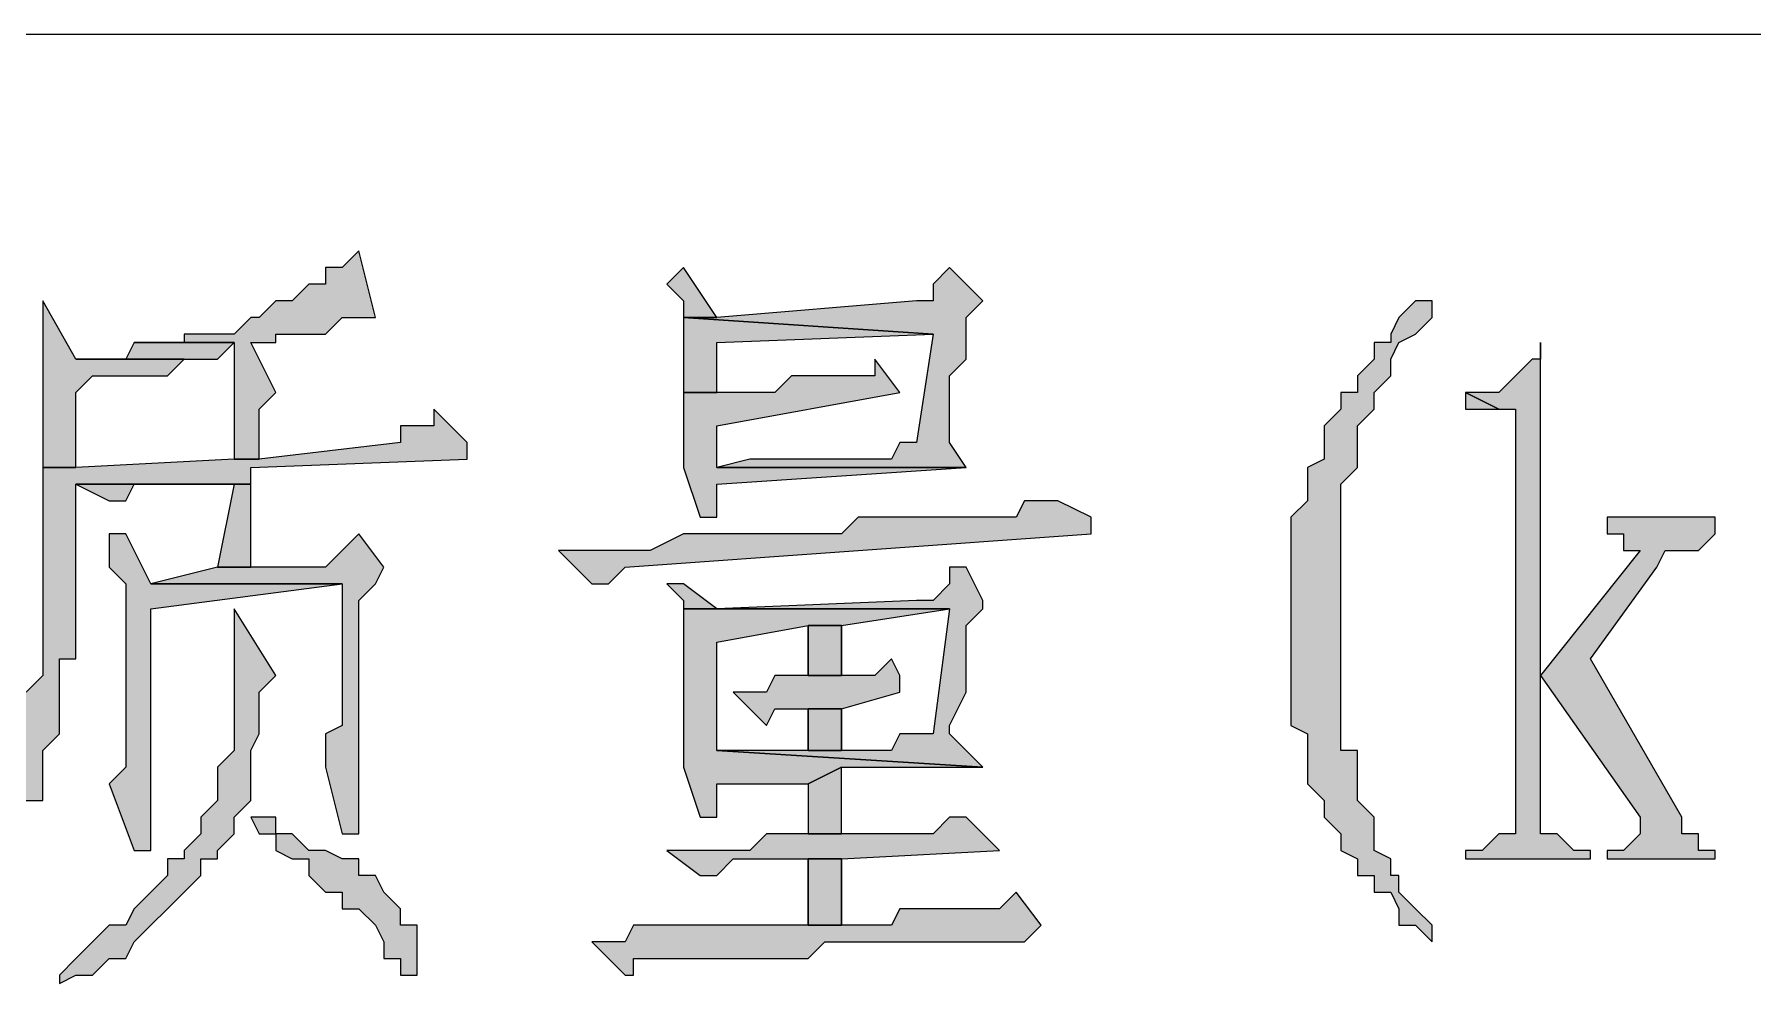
# Model space of a CAD drawing. Extents: x 457 to 4918, y -67 to 391.
# Drawn here: x 3557.44 to 3566.77, y 87.56 to 92.71 of the extents above; entities that cross this region are included whole.
import ezdxf

# ---------------------------------------------------------------- set-up
doc = ezdxf.new("R2010")
doc.units = 0
doc.header["$LTSCALE"] = 40
doc.header["$MEASUREMENT"] = 0
for name, color, linetype in [('at_Entity', 7, 'CONTINUOUS'), ('at_Rect', 7, 'CONTINUOUS'), ('at_Solid', 7, 'CONTINUOUS')]:
    doc.layers.add(name, color=color, linetype=linetype)

msp = doc.modelspace()

# ---------------------------------------------------------------- hatches: boundary and pattern name
at = {"layer": 'at_Solid'}
for points in [[(3559.1999, 91.5364), (3559.1095, 91.446), (3559.0191, 91.446), (3559.0191, 91.3555), (3558.9287, 91.3555), (3558.8383, 91.2651), (3558.7479, 91.2651), (3558.6575, 91.1747), (3558.6123, 91.1747), (3558.5219, 91.0843), (3558.2507, 91.0843), (3558.2507, 91.0391), (3557.9795, 91.0391), (3558.5219, 91.0391), (3558.5219, 90.4063), (3558.6575, 90.4063), (3558.6575, 90.6775), (3558.7479, 90.7679), (3558.6123, 91.0391), (3558.7479, 91.0391), (3558.7479, 91.0843), (3559.0191, 91.0843), (3559.1095, 91.1747), (3559.2903, 91.1747)], [(3560.9628, 91.446), (3560.8724, 91.3555), (3560.9628, 91.2651), (3560.9628, 91.1747), (3561.1436, 91.1747)], [(3562.4092, 91.446), (3562.3188, 91.3555), (3562.3188, 91.2651), (3562.2284, 91.2651), (3561.1436, 91.1747), (3560.9628, 91.1747), (3562.3188, 91.0843), (3562.2284, 90.4967), (3562.138, 90.4967), (3562.0928, 90.4063), (3561.3244, 90.4063), (3561.1436, 90.3611), (3562.4996, 90.3611), (3562.4092, 90.4967), (3562.4092, 90.8583), (3562.4996, 90.9487), (3562.4996, 91.1747), (3562.59, 91.2651)], [(3557.4823, 91.2651), (3557.4823, 90.3611), (3557.6631, 90.3611), (3557.6631, 90.7679), (3557.7535, 90.8583), (3558.1603, 90.8583), (3558.2507, 90.9487), (3557.6631, 90.9487)], [(3565.0309, 91.2651), (3564.9405, 91.2651), (3564.8501, 91.1747), (3564.8049, 91.0843), (3564.8049, 91.0391), (3564.7145, 91.0391), (3564.7145, 90.9487), (3564.6241, 90.8583), (3564.6241, 90.7679), (3564.5337, 90.7679), (3564.5337, 90.6775), (3564.4433, 90.5871), (3564.4433, 90.4063), (3564.3529, 90.3611), (3564.3529, 90.1803), (3564.2625, 90.0899), (3564.2625, 88.9599), (3564.3529, 88.9147), (3564.3529, 88.6435), (3564.4433, 88.553), (3564.4433, 88.4626), (3564.5337, 88.3722), (3564.5337, 88.2818), (3564.6241, 88.2366), (3564.6241, 88.1462), (3564.7145, 88.1462), (3564.7145, 88.0558), (3564.8049, 88.0558), (3564.8501, 87.9654), (3564.8501, 87.875), (3564.9405, 87.875), (3565.0309, 87.7846), (3565.0309, 87.875), (3564.9405, 87.9654), (3564.8501, 88.0558), (3564.8501, 88.1462), (3564.8049, 88.1462), (3564.8049, 88.2366), (3564.7145, 88.2818), (3564.7145, 88.4626), (3564.6241, 88.553), (3564.6241, 88.8243), (3564.5337, 88.8243), (3564.5337, 90.2707), (3564.6241, 90.3611), (3564.6241, 90.5871), (3564.7145, 90.6775), (3564.7145, 90.7679), (3564.8049, 90.8583), (3564.8049, 90.9487), (3564.8501, 91.0391), (3564.9405, 91.0843), (3565.0309, 91.1747)], [(3560.9628, 91.1747), (3560.9628, 90.7679), (3561.1436, 90.7679), (3561.1436, 91.0391), (3562.3188, 91.0843)], [(3557.9795, 91.0391), (3557.9343, 90.9487), (3557.6631, 90.9487), (3558.2507, 90.9487), (3558.4315, 90.9487), (3558.5219, 91.0391)], [(3565.6186, 91.0391), (3565.6186, 90.9487), (3565.5733, 90.9487), (3565.4829, 90.8583), (3565.3925, 90.7679), (3565.2117, 90.7679), (3565.3925, 90.6775), (3565.4829, 90.6775), (3565.4829, 90.5871), (3565.4829, 88.3722), (3565.3925, 88.3722), (3565.3021, 88.2818), (3565.2117, 88.2818), (3565.2117, 88.2366), (3565.8898, 88.2366), (3565.8898, 88.2818), (3565.7994, 88.2818), (3565.709, 88.3722), (3565.6186, 88.3722), (3565.6186, 89.2311)], [(3562.0024, 90.9487), (3562.0024, 90.8583), (3561.912, 90.8583), (3561.5504, 90.8583), (3561.46, 90.7679), (3560.9628, 90.7679), (3560.9628, 90.6775), (3560.9628, 90.3611), (3561.0532, 90.0899), (3561.1436, 90.0899), (3561.1436, 90.1803), (3561.1436, 90.2707), (3562.4996, 90.3611), (3561.1436, 90.3611), (3561.1436, 90.4063), (3561.1436, 90.5871), (3562.138, 90.7679)], [(3565.2117, 90.7679), (3565.2117, 90.6775), (3565.3021, 90.6775), (3565.3925, 90.6775)], [(3559.6067, 90.6775), (3559.6067, 90.5871), (3559.5163, 90.5871), (3559.4259, 90.5871), (3559.4259, 90.4967), (3558.6575, 90.4063), (3558.5219, 90.4063), (3557.6631, 90.3611), (3557.4823, 90.3611), (3557.4823, 90.1803), (3557.4823, 89.2311), (3557.3919, 89.1407), (3557.3919, 88.8243), (3557.3015, 88.7339), (3557.3015, 88.553), (3557.2563, 88.4626), (3557.2563, 88.2818), (3557.1659, 88.2366), (3557.1659, 88.1462), (3557.0754, 88.0558), (3557.0754, 87.9654), (3556.985, 87.875), (3556.985, 87.7846), (3556.8946, 87.6942), (3556.985, 87.6942), (3557.0754, 87.7846), (3557.0754, 87.875), (3557.1659, 87.9654), (3557.1659, 88.0558), (3557.2563, 88.0558), (3557.2563, 88.1462), (3557.3015, 88.2366), (3557.3015, 88.2818), (3557.3919, 88.3722), (3557.3919, 88.553), (3557.4823, 88.553), (3557.4823, 88.8243), (3557.5727, 88.9147), (3557.5727, 89.3215), (3557.6631, 89.3215), (3557.6631, 90.2707), (3558.6123, 90.2707), (3558.6123, 90.3611), (3559.7875, 90.4063), (3559.7875, 90.4967)], [(3557.6631, 90.2707), (3557.8439, 90.1803), (3557.9343, 90.1803), (3557.9795, 90.2707), (3558.5219, 90.2707)], [(3558.6123, 90.2707), (3557.6631, 90.2707), (3558.5219, 90.2707), (3558.4315, 89.8187), (3558.6123, 89.8187), (3558.6123, 89.9995)], [(3562.9969, 90.1803), (3562.8161, 90.1803), (3562.7709, 90.0899), (3561.912, 90.0899), (3561.8216, 89.9995), (3560.9628, 89.9995), (3560.782, 89.9091), (3560.2848, 89.9091), (3560.4656, 89.7283), (3560.556, 89.7283), (3560.6464, 89.8187), (3563.1777, 89.9995), (3563.1777, 90.0899)], [(3566.5678, 90.0899), (3565.9802, 90.0899), (3565.9802, 89.9995), (3566.0706, 89.9995), (3566.0706, 89.9091), (3566.161, 89.9091), (3565.6186, 89.2311), (3566.161, 88.4626), (3566.161, 88.3722), (3566.0706, 88.2818), (3565.9802, 88.2818), (3565.9802, 88.2366), (3566.5678, 88.2366), (3566.5678, 88.2818), (3566.4774, 88.2818), (3566.4774, 88.3722), (3566.387, 88.3722), (3566.387, 88.4626), (3565.8898, 89.3215), (3566.2514, 89.8187), (3566.2966, 89.9091), (3566.4774, 89.9091), (3566.5678, 89.9995)], [(3557.9343, 89.9995), (3557.8439, 89.9995), (3557.8439, 89.8187), (3557.9343, 89.7283), (3557.9343, 88.7339), (3557.8439, 88.6435), (3557.9795, 88.2818), (3558.0699, 88.2818), (3558.0699, 88.3722), (3558.0699, 89.5927), (3559.1095, 89.7283), (3558.0699, 89.7283)], [(3559.1999, 89.9995), (3559.1095, 89.9091), (3559.0191, 89.8187), (3558.4315, 89.8187), (3558.0699, 89.7283), (3559.1095, 89.7283), (3559.1095, 89.5927), (3559.1095, 88.9599), (3559.0191, 88.9147), (3559.0191, 88.7339), (3559.1095, 88.3722), (3559.1999, 88.3722), (3559.1999, 88.4626), (3559.1999, 89.6379), (3559.2903, 89.7283), (3559.3355, 89.8187)], [(3562.4996, 89.8187), (3562.4092, 89.8187), (3562.4092, 89.7283), (3562.3188, 89.6379), (3562.2284, 89.6379), (3561.1436, 89.5927), (3560.9628, 89.5927), (3562.4092, 89.5927), (3562.3188, 88.9147), (3562.138, 88.9147), (3562.0928, 88.8243), (3561.1436, 88.8243), (3562.59, 88.7339), (3562.4092, 88.9147), (3562.4092, 88.9599), (3562.4996, 89.1407), (3562.4996, 89.5023), (3562.59, 89.5927), (3562.59, 89.6379)], [(3560.9628, 89.7283), (3560.8724, 89.7283), (3560.9628, 89.6379), (3560.9628, 89.5927), (3561.1436, 89.5927)], [(3558.5219, 89.5927), (3558.5219, 88.8243), (3558.4315, 88.7339), (3558.4315, 88.553), (3558.3411, 88.4626), (3558.3411, 88.3722), (3558.2507, 88.2818), (3558.2507, 88.2366), (3558.1603, 88.2366), (3558.1603, 88.1462), (3558.0699, 88.0558), (3557.9795, 87.9654), (3557.9343, 87.875), (3557.8439, 87.875), (3557.7535, 87.7846), (3557.6631, 87.6942), (3557.5727, 87.6038), (3557.5727, 87.5586), (3557.6631, 87.6038), (3557.7535, 87.6038), (3557.8439, 87.6942), (3557.9343, 87.6942), (3557.9795, 87.7846), (3558.0699, 87.875), (3558.1603, 87.9654), (3558.2507, 88.0558), (3558.3411, 88.1462), (3558.3411, 88.2366), (3558.4315, 88.2366), (3558.4315, 88.2818), (3558.5219, 88.3722), (3558.5219, 88.4626), (3558.6123, 88.553), (3558.6123, 88.8243), (3558.6575, 88.9147), (3558.6575, 89.1407), (3558.7479, 89.2311)], [(3560.9628, 89.5927), (3560.9628, 88.7339), (3561.0532, 88.4626), (3561.1436, 88.4626), (3561.1436, 88.553), (3561.1436, 88.6435), (3561.6408, 88.6435), (3561.8216, 88.7339), (3562.59, 88.7339), (3561.1436, 88.8243), (3561.1436, 89.4119), (3561.6408, 89.5023), (3561.8216, 89.5023), (3562.4092, 89.5927)], [(3561.6408, 89.5023), (3561.6408, 89.2311), (3561.8216, 89.2311), (3561.8216, 89.5023)], [(3562.0928, 89.3215), (3562.0024, 89.2311), (3561.46, 89.2311), (3561.4148, 89.1407), (3561.234, 89.1407), (3561.4148, 88.9599), (3561.46, 89.0503), (3561.8216, 89.0503), (3562.138, 89.1407), (3562.138, 89.2311)], [(3561.6408, 89.0503), (3561.6408, 88.8243), (3561.8216, 88.8243), (3561.8216, 89.0503)], [(3561.8216, 88.7339), (3561.6408, 88.6435), (3561.6408, 88.3722), (3561.8216, 88.3722)], [(3558.6123, 88.4626), (3558.6575, 88.3722), (3558.7479, 88.3722), (3558.7479, 88.2818), (3558.8383, 88.2366), (3558.9287, 88.2366), (3558.9287, 88.1462), (3559.0191, 88.0558), (3559.1095, 88.0558), (3559.1095, 87.9654), (3559.1999, 87.9654), (3559.2903, 87.875), (3559.3355, 87.7846), (3559.3355, 87.6942), (3559.4259, 87.6942), (3559.4259, 87.6038), (3559.5163, 87.6038), (3559.5163, 87.875), (3559.4259, 87.875), (3559.4259, 87.9654), (3559.3355, 88.0558), (3559.2903, 88.1462), (3559.1999, 88.1462), (3559.1999, 88.2366), (3559.1095, 88.2366), (3559.0191, 88.2818), (3558.9287, 88.2818), (3558.8383, 88.3722), (3558.7479, 88.3722), (3558.7479, 88.4626)], [(3562.4996, 88.4626), (3562.4092, 88.4626), (3562.3188, 88.3722), (3561.4148, 88.3722), (3561.3244, 88.2818), (3560.8724, 88.2818), (3561.0532, 88.1462), (3561.1436, 88.1462), (3561.234, 88.2366), (3561.8216, 88.2366), (3562.6804, 88.2818), (3562.59, 88.3722)], [(3561.6408, 88.2366), (3561.6408, 87.875), (3561.8216, 87.875), (3561.8216, 88.2366)], [(3562.7709, 88.0558), (3562.6804, 87.9654), (3562.138, 87.9654), (3562.0928, 87.875), (3560.6916, 87.875), (3560.6464, 87.7846), (3560.4656, 87.7846), (3560.6464, 87.6038), (3560.6916, 87.6038), (3560.6916, 87.6942), (3561.6408, 87.6942), (3561.7312, 87.7846), (3562.8161, 87.7846), (3562.9065, 87.875)]]:
    msp.add_hatch(color=0, dxfattribs=at).paths.add_polyline_path(points)

# ---------------------------------------------------------------- linework, layer by layer
at = {"layer": 'at_Entity', "color": 0, "lineweight": 20}
for p, q in [((3559.1999, 91.5364), (3559.1095, 91.446)), ((3559.2903, 91.1747), (3559.1999, 91.5364)), ((3559.1095, 91.446), (3559.0191, 91.446)), ((3559.0191, 91.446), (3559.0191, 91.3555)), ((3560.9628, 91.446), (3560.8724, 91.3555)), ((3561.1436, 91.1747), (3560.9628, 91.446)), ((3562.4092, 91.446), (3562.3188, 91.3555)), ((3562.59, 91.2651), (3562.4092, 91.446)), ((3558.9287, 91.3555), (3558.8383, 91.2651)), ((3559.0191, 91.3555), (3558.9287, 91.3555)), ((3560.8724, 91.3555), (3560.9628, 91.2651)), ((3562.3188, 91.3555), (3562.3188, 91.2651)), ((3557.4823, 91.2651), (3557.4823, 90.3611)), ((3557.6631, 90.9487), (3557.4823, 91.2651)), ((3558.7479, 91.2651), (3558.6575, 91.1747)), ((3558.8383, 91.2651), (3558.7479, 91.2651)), ((3560.9628, 91.2651), (3560.9628, 91.1747)), ((3562.2284, 91.2651), (3561.1436, 91.1747)), ((3562.3188, 91.2651), (3562.2284, 91.2651)), ((3562.4996, 91.1747), (3562.59, 91.2651)), ((3564.9405, 91.2651), (3564.8501, 91.1747)), ((3565.0309, 91.2651), (3564.9405, 91.2651)), ((3565.0309, 91.1747), (3565.0309, 91.2651)), ((3558.6123, 91.1747), (3558.5219, 91.0843)), ((3558.6575, 91.1747), (3558.6123, 91.1747)), ((3559.0191, 91.0843), (3559.1095, 91.1747)), ((3559.1095, 91.1747), (3559.2903, 91.1747)), ((3560.9628, 91.1747), (3560.9628, 90.7679)), ((3562.3188, 91.0843), (3560.9628, 91.1747)), ((3560.9628, 91.1747), (3561.1436, 91.1747)), ((3561.1436, 91.1747), (3560.9628, 91.1747)), ((3560.9628, 91.1747), (3562.3188, 91.0843)), ((3562.4996, 90.9487), (3562.4996, 91.1747)), ((3564.8501, 91.1747), (3564.8049, 91.0843)), ((3564.9405, 91.0843), (3565.0309, 91.1747)), ((3557.9795, 91.0391), (3557.9343, 90.9487)), ((3558.5219, 91.0391), (3557.9795, 91.0391)), ((3558.2507, 91.0391), (3557.9795, 91.0391)), ((3557.9795, 91.0391), (3558.5219, 91.0391)), ((3558.5219, 91.0843), (3558.2507, 91.0843)), ((3558.2507, 91.0843), (3558.2507, 91.0391)), ((3558.4315, 90.9487), (3558.5219, 91.0391)), ((3558.5219, 91.0391), (3558.5219, 90.4063)), ((3558.7479, 90.7679), (3558.6123, 91.0391)), ((3558.6123, 91.0391), (3558.7479, 91.0391)), ((3558.7479, 91.0391), (3558.7479, 91.0843)), ((3558.7479, 91.0843), (3559.0191, 91.0843)), ((3561.1436, 91.0391), (3562.3188, 91.0843)), ((3561.1436, 90.7679), (3561.1436, 91.0391)), ((3562.3188, 91.0843), (3562.2284, 90.4967)), ((3564.8049, 91.0391), (3564.7145, 91.0391)), ((3564.7145, 91.0391), (3564.7145, 90.9487)), ((3564.8049, 91.0843), (3564.8049, 91.0391)), ((3564.8049, 90.9487), (3564.8501, 91.0391)), ((3564.8501, 91.0391), (3564.9405, 91.0843)), ((3565.6186, 91.0391), (3565.6186, 90.9487)), ((3565.6186, 89.2311), (3565.6186, 91.0391)), ((3557.9343, 90.9487), (3557.6631, 90.9487)), ((3557.6631, 90.9487), (3558.2507, 90.9487)), ((3558.2507, 90.9487), (3557.6631, 90.9487)), ((3558.1603, 90.8583), (3558.2507, 90.9487)), ((3558.2507, 90.9487), (3558.4315, 90.9487)), ((3562.0024, 90.9487), (3562.0024, 90.8583)), ((3562.138, 90.7679), (3562.0024, 90.9487)), ((3562.4092, 90.8583), (3562.4996, 90.9487)), ((3564.7145, 90.9487), (3564.6241, 90.8583)), ((3564.8049, 90.8583), (3564.8049, 90.9487)), ((3565.5733, 90.9487), (3565.4829, 90.8583)), ((3565.6186, 90.9487), (3565.5733, 90.9487)), ((3557.6631, 90.7679), (3557.7535, 90.8583)), ((3557.7535, 90.8583), (3558.1603, 90.8583)), ((3561.5504, 90.8583), (3561.46, 90.7679)), ((3561.912, 90.8583), (3561.5504, 90.8583)), ((3562.0024, 90.8583), (3561.912, 90.8583)), ((3562.4092, 90.4967), (3562.4092, 90.8583)), ((3564.6241, 90.8583), (3564.6241, 90.7679)), ((3564.7145, 90.7679), (3564.8049, 90.8583)), ((3565.4829, 90.8583), (3565.3925, 90.7679)), ((3557.6631, 90.3611), (3557.6631, 90.7679)), ((3558.6575, 90.6775), (3558.7479, 90.7679)), ((3561.46, 90.7679), (3560.9628, 90.7679)), ((3560.9628, 90.7679), (3560.9628, 90.6775)), ((3560.9628, 90.7679), (3561.1436, 90.7679)), ((3561.1436, 90.5871), (3562.138, 90.7679)), ((3564.6241, 90.7679), (3564.5337, 90.7679)), ((3564.5337, 90.7679), (3564.5337, 90.6775)), ((3564.7145, 90.6775), (3564.7145, 90.7679)), ((3565.2117, 90.7679), (3565.2117, 90.6775)), ((3565.3925, 90.6775), (3565.2117, 90.7679)), ((3565.3925, 90.7679), (3565.2117, 90.7679)), ((3565.2117, 90.7679), (3565.3925, 90.6775)), ((3558.6575, 90.4063), (3558.6575, 90.6775)), ((3559.6067, 90.6775), (3559.6067, 90.5871)), ((3559.7875, 90.4967), (3559.6067, 90.6775)), ((3560.9628, 90.6775), (3560.9628, 90.3611)), ((3564.5337, 90.6775), (3564.4433, 90.5871)), ((3564.6241, 90.5871), (3564.7145, 90.6775)), ((3565.2117, 90.6775), (3565.3021, 90.6775)), ((3565.3021, 90.6775), (3565.3925, 90.6775)), ((3565.3925, 90.6775), (3565.4829, 90.6775)), ((3565.4829, 90.6775), (3565.4829, 90.5871)), ((3559.5163, 90.5871), (3559.4259, 90.5871)), ((3559.4259, 90.5871), (3559.4259, 90.4967)), ((3559.6067, 90.5871), (3559.5163, 90.5871)), ((3561.1436, 90.4063), (3561.1436, 90.5871)), ((3564.4433, 90.5871), (3564.4433, 90.4063)), ((3564.6241, 90.3611), (3564.6241, 90.5871)), ((3565.4829, 90.5871), (3565.4829, 88.3722)), ((3559.4259, 90.4967), (3558.6575, 90.4063)), ((3559.7875, 90.4063), (3559.7875, 90.4967)), ((3562.138, 90.4967), (3562.0928, 90.4063)), ((3562.2284, 90.4967), (3562.138, 90.4967)), ((3562.4996, 90.3611), (3562.4092, 90.4967)), ((3557.6631, 90.3611), (3557.4823, 90.3611)), ((3557.4823, 90.3611), (3557.4823, 90.1803)), ((3557.4823, 90.3611), (3557.6631, 90.3611)), ((3558.5219, 90.4063), (3557.6631, 90.3611)), ((3558.6575, 90.4063), (3558.5219, 90.4063)), ((3558.5219, 90.4063), (3558.6575, 90.4063)), ((3558.6123, 90.3611), (3559.7875, 90.4063)), ((3558.6123, 90.2707), (3558.6123, 90.3611)), ((3560.9628, 90.3611), (3561.0532, 90.0899)), ((3561.1436, 90.3611), (3561.1436, 90.4063)), ((3561.3244, 90.4063), (3561.1436, 90.3611)), ((3561.1436, 90.2707), (3562.4996, 90.3611)), ((3562.4996, 90.3611), (3561.1436, 90.3611)), ((3561.1436, 90.3611), (3562.4996, 90.3611)), ((3562.0928, 90.4063), (3561.3244, 90.4063)), ((3564.4433, 90.4063), (3564.3529, 90.3611)), ((3564.3529, 90.3611), (3564.3529, 90.1803)), ((3564.5337, 90.2707), (3564.6241, 90.3611)), ((3557.6631, 90.2707), (3557.8439, 90.1803)), ((3558.5219, 90.2707), (3557.6631, 90.2707)), ((3558.6123, 90.2707), (3557.6631, 90.2707)), ((3557.6631, 90.2707), (3558.5219, 90.2707)), ((3557.6631, 89.3215), (3557.6631, 90.2707)), ((3557.6631, 90.2707), (3558.6123, 90.2707)), ((3557.9343, 90.1803), (3557.9795, 90.2707)), ((3557.9795, 90.2707), (3558.5219, 90.2707)), ((3558.5219, 90.2707), (3558.4315, 89.8187)), ((3558.6123, 89.9995), (3558.6123, 90.2707)), ((3561.1436, 90.1803), (3561.1436, 90.2707)), ((3564.5337, 88.8243), (3564.5337, 90.2707)), ((3557.4823, 90.1803), (3557.4823, 89.2311)), ((3557.8439, 90.1803), (3557.9343, 90.1803)), ((3561.1436, 90.0899), (3561.1436, 90.1803)), ((3562.8161, 90.1803), (3562.7709, 90.0899)), ((3562.9969, 90.1803), (3562.8161, 90.1803)), ((3563.1777, 90.0899), (3562.9969, 90.1803)), ((3564.3529, 90.1803), (3564.2625, 90.0899)), ((3561.0532, 90.0899), (3561.1436, 90.0899)), ((3561.912, 90.0899), (3561.8216, 89.9995)), ((3562.7709, 90.0899), (3561.912, 90.0899)), ((3563.1777, 89.9995), (3563.1777, 90.0899)), ((3564.2625, 90.0899), (3564.2625, 88.9599)), ((3566.5678, 90.0899), (3565.9802, 90.0899)), ((3565.9802, 90.0899), (3565.9802, 89.9995)), ((3566.5678, 89.9995), (3566.5678, 90.0899)), ((3557.9343, 89.9995), (3557.8439, 89.9995)), ((3557.8439, 89.9995), (3557.8439, 89.8187)), ((3558.0699, 89.7283), (3557.9343, 89.9995)), ((3558.6123, 89.8187), (3558.6123, 89.9995)), ((3559.1999, 89.9995), (3559.1095, 89.9091)), ((3559.3355, 89.8187), (3559.1999, 89.9995)), ((3560.6464, 89.8187), (3563.1777, 89.9995)), ((3560.9628, 89.9995), (3560.782, 89.9091)), ((3561.8216, 89.9995), (3560.9628, 89.9995)), ((3565.9802, 89.9995), (3566.0706, 89.9995)), ((3566.0706, 89.9995), (3566.0706, 89.9091)), ((3566.4774, 89.9091), (3566.5678, 89.9995)), ((3559.1095, 89.9091), (3559.0191, 89.8187)), ((3560.782, 89.9091), (3560.2848, 89.9091)), ((3560.2848, 89.9091), (3560.4656, 89.7283)), ((3566.161, 89.9091), (3565.6186, 89.2311)), ((3566.0706, 89.9091), (3566.161, 89.9091)), ((3566.2514, 89.8187), (3566.2966, 89.9091)), ((3566.2966, 89.9091), (3566.4774, 89.9091)), ((3557.8439, 89.8187), (3557.9343, 89.7283)), ((3558.4315, 89.8187), (3558.0699, 89.7283)), ((3559.0191, 89.8187), (3558.4315, 89.8187)), ((3558.4315, 89.8187), (3558.6123, 89.8187)), ((3559.2903, 89.7283), (3559.3355, 89.8187)), ((3560.556, 89.7283), (3560.6464, 89.8187)), ((3562.4996, 89.8187), (3562.4092, 89.8187)), ((3562.4092, 89.8187), (3562.4092, 89.7283)), ((3562.59, 89.6379), (3562.4996, 89.8187)), ((3565.8898, 89.3215), (3566.2514, 89.8187)), ((3557.9343, 89.7283), (3557.9343, 88.7339)), ((3558.0699, 89.5927), (3559.1095, 89.7283)), ((3559.1095, 89.7283), (3558.0699, 89.7283)), ((3558.0699, 89.7283), (3559.1095, 89.7283)), ((3559.1095, 89.7283), (3559.1095, 89.5927)), ((3559.1999, 89.6379), (3559.2903, 89.7283)), ((3560.4656, 89.7283), (3560.556, 89.7283)), ((3560.9628, 89.7283), (3560.8724, 89.7283)), ((3560.8724, 89.7283), (3560.9628, 89.6379)), ((3561.1436, 89.5927), (3560.9628, 89.7283)), ((3562.4092, 89.7283), (3562.3188, 89.6379)), ((3559.1999, 88.4626), (3559.1999, 89.6379)), ((3560.9628, 89.6379), (3560.9628, 89.5927)), ((3562.2284, 89.6379), (3561.1436, 89.5927)), ((3562.3188, 89.6379), (3562.2284, 89.6379)), ((3562.59, 89.5927), (3562.59, 89.6379)), ((3558.0699, 88.3722), (3558.0699, 89.5927)), ((3558.5219, 89.5927), (3558.5219, 88.8243)), ((3558.7479, 89.2311), (3558.5219, 89.5927)), ((3559.1095, 89.5927), (3559.1095, 88.9599)), ((3560.9628, 89.5927), (3560.9628, 88.7339)), ((3562.4092, 89.5927), (3560.9628, 89.5927)), ((3560.9628, 89.5927), (3561.1436, 89.5927)), ((3561.1436, 89.5927), (3560.9628, 89.5927)), ((3560.9628, 89.5927), (3562.4092, 89.5927)), ((3561.8216, 89.5023), (3562.4092, 89.5927)), ((3562.4092, 89.5927), (3562.3188, 88.9147)), ((3562.4996, 89.5023), (3562.59, 89.5927)), ((3561.1436, 89.4119), (3561.6408, 89.5023)), ((3561.6408, 89.5023), (3561.8216, 89.5023)), ((3562.4996, 89.1407), (3562.4996, 89.5023)), ((3561.1436, 88.8243), (3561.1436, 89.4119)), ((3557.5727, 88.9147), (3557.5727, 89.3215)), ((3557.5727, 89.3215), (3557.6631, 89.3215)), ((3562.0928, 89.3215), (3562.0024, 89.2311)), ((3562.138, 89.2311), (3562.0928, 89.3215)), ((3566.387, 88.4626), (3565.8898, 89.3215)), ((3557.4823, 89.2311), (3557.3919, 89.1407)), ((3558.6575, 89.1407), (3558.7479, 89.2311)), ((3561.46, 89.2311), (3561.4148, 89.1407)), ((3562.0024, 89.2311), (3561.46, 89.2311)), ((3562.138, 89.1407), (3562.138, 89.2311)), ((3565.6186, 89.2311), (3566.161, 88.4626)), ((3565.6186, 88.3722), (3565.6186, 89.2311)), ((3558.6575, 88.9147), (3558.6575, 89.1407)), ((3561.4148, 89.1407), (3561.234, 89.1407)), ((3561.234, 89.1407), (3561.4148, 88.9599)), ((3561.4148, 88.9599), (3561.46, 89.0503)), ((3561.46, 89.0503), (3561.8216, 89.0503)), ((3561.8216, 89.0503), (3562.138, 89.1407)), ((3562.4092, 88.9599), (3562.4996, 89.1407)), ((3559.1095, 88.9599), (3559.0191, 88.9147)), ((3562.4092, 88.9147), (3562.4092, 88.9599)), ((3564.2625, 88.9599), (3564.3529, 88.9147)), ((3557.4823, 88.8243), (3557.5727, 88.9147)), ((3558.6123, 88.8243), (3558.6575, 88.9147)), ((3559.0191, 88.9147), (3559.0191, 88.7339)), ((3562.138, 88.9147), (3562.0928, 88.8243)), ((3562.3188, 88.9147), (3562.138, 88.9147)), ((3562.59, 88.7339), (3562.4092, 88.9147)), ((3564.3529, 88.9147), (3564.3529, 88.6435)), ((3557.4823, 88.553), (3557.4823, 88.8243)), ((3558.5219, 88.8243), (3558.4315, 88.7339)), ((3558.6123, 88.553), (3558.6123, 88.8243)), ((3562.59, 88.7339), (3561.1436, 88.8243)), ((3562.0928, 88.8243), (3561.1436, 88.8243)), ((3561.1436, 88.8243), (3562.59, 88.7339)), ((3564.6241, 88.8243), (3564.5337, 88.8243)), ((3564.6241, 88.553), (3564.6241, 88.8243)), ((3557.9343, 88.7339), (3557.8439, 88.6435)), ((3558.4315, 88.7339), (3558.4315, 88.553)), ((3559.0191, 88.7339), (3559.1095, 88.3722)), ((3560.9628, 88.7339), (3561.0532, 88.4626)), ((3561.8216, 88.7339), (3561.6408, 88.6435)), ((3561.6408, 88.6435), (3561.8216, 88.7339)), ((3561.8216, 88.3722), (3561.8216, 88.7339)), ((3561.8216, 88.7339), (3562.59, 88.7339)), ((3557.8439, 88.6435), (3557.9795, 88.2818)), ((3561.1436, 88.553), (3561.1436, 88.6435)), ((3561.1436, 88.6435), (3561.6408, 88.6435)), ((3561.6408, 88.6435), (3561.6408, 88.3722)), ((3564.3529, 88.6435), (3564.4433, 88.553)), ((3557.3919, 88.553), (3557.4823, 88.553)), ((3558.4315, 88.553), (3558.3411, 88.4626)), ((3558.5219, 88.4626), (3558.6123, 88.553)), ((3561.1436, 88.4626), (3561.1436, 88.553)), ((3564.4433, 88.553), (3564.4433, 88.4626)), ((3564.7145, 88.4626), (3564.6241, 88.553)), ((3558.3411, 88.4626), (3558.3411, 88.3722)), ((3558.5219, 88.3722), (3558.5219, 88.4626)), ((3558.6123, 88.4626), (3558.6575, 88.3722)), ((3558.7479, 88.4626), (3558.6123, 88.4626)), ((3558.7479, 88.3722), (3558.7479, 88.4626)), ((3559.1999, 88.3722), (3559.1999, 88.4626)), ((3561.0532, 88.4626), (3561.1436, 88.4626)), ((3562.4092, 88.4626), (3562.3188, 88.3722)), ((3562.4996, 88.4626), (3562.4092, 88.4626)), ((3562.59, 88.3722), (3562.4996, 88.4626)), ((3564.4433, 88.4626), (3564.5337, 88.3722)), ((3564.7145, 88.2818), (3564.7145, 88.4626)), ((3566.161, 88.4626), (3566.161, 88.3722)), ((3566.387, 88.3722), (3566.387, 88.4626)), ((3558.0699, 88.2818), (3558.0699, 88.3722)), ((3558.3411, 88.3722), (3558.2507, 88.2818)), ((3558.4315, 88.2818), (3558.5219, 88.3722)), ((3558.6575, 88.3722), (3558.7479, 88.3722)), ((3558.7479, 88.3722), (3558.7479, 88.2818)), ((3558.8383, 88.3722), (3558.7479, 88.3722)), ((3558.9287, 88.2818), (3558.8383, 88.3722)), ((3559.1095, 88.3722), (3559.1999, 88.3722)), ((3561.4148, 88.3722), (3561.3244, 88.2818)), ((3562.3188, 88.3722), (3561.4148, 88.3722)), ((3561.6408, 88.3722), (3561.8216, 88.3722)), ((3562.6804, 88.2818), (3562.59, 88.3722)), ((3564.5337, 88.3722), (3564.5337, 88.2818)), ((3565.3925, 88.3722), (3565.3021, 88.2818)), ((3565.4829, 88.3722), (3565.3925, 88.3722)), ((3565.709, 88.3722), (3565.6186, 88.3722)), ((3565.7994, 88.2818), (3565.709, 88.3722)), ((3566.161, 88.3722), (3566.0706, 88.2818)), ((3566.4774, 88.3722), (3566.387, 88.3722)), ((3566.4774, 88.2818), (3566.4774, 88.3722)), ((3557.9795, 88.2818), (3558.0699, 88.2818)), ((3558.2507, 88.2366), (3558.1603, 88.2366)), ((3558.1603, 88.2366), (3558.1603, 88.1462)), ((3558.2507, 88.2818), (3558.2507, 88.2366)), ((3558.3411, 88.1462), (3558.3411, 88.2366)), ((3558.3411, 88.2366), (3558.4315, 88.2366)), ((3558.4315, 88.2366), (3558.4315, 88.2818)), ((3558.7479, 88.2818), (3558.8383, 88.2366)), ((3558.8383, 88.2366), (3558.9287, 88.2366)), ((3559.0191, 88.2818), (3558.9287, 88.2818)), ((3558.9287, 88.2366), (3558.9287, 88.1462)), ((3559.1095, 88.2366), (3559.0191, 88.2818)), ((3559.1999, 88.2366), (3559.1095, 88.2366)), ((3559.1999, 88.1462), (3559.1999, 88.2366)), ((3561.3244, 88.2818), (3560.8724, 88.2818)), ((3560.8724, 88.2818), (3561.0532, 88.1462)), ((3561.1436, 88.1462), (3561.234, 88.2366)), ((3561.234, 88.2366), (3561.8216, 88.2366)), ((3561.8216, 88.2366), (3562.6804, 88.2818)), ((3564.5337, 88.2818), (3564.6241, 88.2366)), ((3564.6241, 88.2366), (3564.6241, 88.1462)), ((3564.8049, 88.2366), (3564.7145, 88.2818)), ((3564.8049, 88.1462), (3564.8049, 88.2366)), ((3565.3021, 88.2818), (3565.2117, 88.2818)), ((3565.2117, 88.2818), (3565.2117, 88.2366)), ((3565.2117, 88.2366), (3565.8898, 88.2366)), ((3565.8898, 88.2818), (3565.7994, 88.2818)), ((3565.8898, 88.2366), (3565.8898, 88.2818)), ((3566.0706, 88.2818), (3565.9802, 88.2818)), ((3565.9802, 88.2818), (3565.9802, 88.2366)), ((3565.9802, 88.2366), (3566.5678, 88.2366)), ((3566.5678, 88.2818), (3566.4774, 88.2818)), ((3566.5678, 88.2366), (3566.5678, 88.2818)), ((3558.1603, 88.1462), (3558.0699, 88.0558)), ((3558.2507, 88.0558), (3558.3411, 88.1462)), ((3558.9287, 88.1462), (3559.0191, 88.0558)), ((3559.2903, 88.1462), (3559.1999, 88.1462)), ((3559.3355, 88.0558), (3559.2903, 88.1462)), ((3561.0532, 88.1462), (3561.1436, 88.1462)), ((3564.6241, 88.1462), (3564.7145, 88.1462)), ((3564.7145, 88.1462), (3564.7145, 88.0558)), ((3564.8501, 88.1462), (3564.8049, 88.1462)), ((3564.8501, 88.0558), (3564.8501, 88.1462)), ((3558.0699, 88.0558), (3557.9795, 87.9654)), ((3558.1603, 87.9654), (3558.2507, 88.0558)), ((3559.0191, 88.0558), (3559.1095, 88.0558)), ((3559.1095, 88.0558), (3559.1095, 87.9654)), ((3559.4259, 87.9654), (3559.3355, 88.0558)), ((3562.7709, 88.0558), (3562.6804, 87.9654)), ((3562.9065, 87.875), (3562.7709, 88.0558)), ((3564.7145, 88.0558), (3564.8049, 88.0558)), ((3564.8049, 88.0558), (3564.8501, 87.9654)), ((3564.9405, 87.9654), (3564.8501, 88.0558)), ((3557.9795, 87.9654), (3557.9343, 87.875)), ((3558.0699, 87.875), (3558.1603, 87.9654)), ((3559.1095, 87.9654), (3559.1999, 87.9654)), ((3559.1999, 87.9654), (3559.2903, 87.875)), ((3559.4259, 87.875), (3559.4259, 87.9654)), ((3562.138, 87.9654), (3562.0928, 87.875)), ((3562.6804, 87.9654), (3562.138, 87.9654)), ((3564.8501, 87.9654), (3564.8501, 87.875)), ((3565.0309, 87.875), (3564.9405, 87.9654)), ((3557.8439, 87.875), (3557.7535, 87.7846)), ((3557.9343, 87.875), (3557.8439, 87.875)), ((3557.9795, 87.7846), (3558.0699, 87.875)), ((3559.2903, 87.875), (3559.3355, 87.7846)), ((3559.5163, 87.875), (3559.4259, 87.875)), ((3559.5163, 87.6038), (3559.5163, 87.875)), ((3560.6916, 87.875), (3560.6464, 87.7846)), ((3562.0928, 87.875), (3560.6916, 87.875)), ((3562.8161, 87.7846), (3562.9065, 87.875)), ((3564.8501, 87.875), (3564.9405, 87.875)), ((3564.9405, 87.875), (3565.0309, 87.7846)), ((3565.0309, 87.7846), (3565.0309, 87.875)), ((3557.7535, 87.7846), (3557.6631, 87.6942)), ((3557.9343, 87.6942), (3557.9795, 87.7846)), ((3559.3355, 87.7846), (3559.3355, 87.6942)), ((3560.6464, 87.7846), (3560.4656, 87.7846)), ((3560.4656, 87.7846), (3560.6464, 87.6038)), ((3561.6408, 87.6942), (3561.7312, 87.7846)), ((3561.7312, 87.7846), (3562.8161, 87.7846)), ((3557.6631, 87.6942), (3557.5727, 87.6038)), ((3557.7535, 87.6038), (3557.8439, 87.6942)), ((3557.8439, 87.6942), (3557.9343, 87.6942)), ((3559.3355, 87.6942), (3559.4259, 87.6942)), ((3559.4259, 87.6942), (3559.4259, 87.6038)), ((3560.6916, 87.6038), (3560.6916, 87.6942)), ((3560.6916, 87.6942), (3561.6408, 87.6942)), ((3557.5727, 87.6038), (3557.5727, 87.5586)), ((3557.5727, 87.5586), (3557.6631, 87.6038)), ((3557.6631, 87.6038), (3557.7535, 87.6038)), ((3559.4259, 87.6038), (3559.5163, 87.6038)), ((3560.6464, 87.6038), (3560.6916, 87.6038))]:
    msp.add_line(p, q, dxfattribs=at)
at = {"layer": 'at_Entity', "color": 0}
for points in [[(3634.2346, 92.7116), (3516.5748, 92.7116)], [(3559.1999, 91.5364), (3559.1095, 91.446), (3559.0191, 91.446), (3559.0191, 91.3555), (3558.9287, 91.3555), (3558.8383, 91.2651), (3558.7479, 91.2651), (3558.6575, 91.1747), (3558.6123, 91.1747), (3558.5219, 91.0843), (3558.2507, 91.0843), (3558.2507, 91.0391), (3557.9795, 91.0391), (3558.5219, 91.0391), (3558.5219, 90.4063), (3558.6575, 90.4063), (3558.6575, 90.6775), (3558.7479, 90.7679), (3558.6123, 91.0391), (3558.7479, 91.0391), (3558.7479, 91.0843), (3559.0191, 91.0843), (3559.1095, 91.1747), (3559.2903, 91.1747), (3559.1999, 91.5364), (3559.1999, 91.5364), (3559.1999, 91.5364)], [(3560.9628, 91.446), (3560.8724, 91.3555), (3560.9628, 91.2651), (3560.9628, 91.1747), (3561.1436, 91.1747), (3560.9628, 91.446), (3560.9628, 91.446), (3560.9628, 91.446)], [(3562.4092, 91.446), (3562.3188, 91.3555), (3562.3188, 91.2651), (3562.2284, 91.2651), (3561.1436, 91.1747), (3560.9628, 91.1747), (3562.3188, 91.0843), (3562.2284, 90.4967), (3562.138, 90.4967), (3562.0928, 90.4063), (3561.3244, 90.4063), (3561.1436, 90.3611), (3562.4996, 90.3611), (3562.4092, 90.4967), (3562.4092, 90.8583), (3562.4996, 90.9487), (3562.4996, 91.1747), (3562.59, 91.2651), (3562.4092, 91.446), (3562.4092, 91.446), (3562.4092, 91.446)], [(3557.4823, 91.2651), (3557.4823, 90.3611), (3557.6631, 90.3611), (3557.6631, 90.7679), (3557.7535, 90.8583), (3558.1603, 90.8583), (3558.2507, 90.9487), (3557.6631, 90.9487), (3557.4823, 91.2651), (3557.4823, 91.2651), (3557.4823, 91.2651)], [(3565.0309, 91.2651), (3564.9405, 91.2651), (3564.8501, 91.1747), (3564.8049, 91.0843), (3564.8049, 91.0391), (3564.7145, 91.0391), (3564.7145, 90.9487), (3564.6241, 90.8583), (3564.6241, 90.7679), (3564.5337, 90.7679), (3564.5337, 90.6775), (3564.4433, 90.5871), (3564.4433, 90.4063), (3564.3529, 90.3611), (3564.3529, 90.1803), (3564.2625, 90.0899), (3564.2625, 88.9599), (3564.3529, 88.9147), (3564.3529, 88.6435), (3564.4433, 88.553), (3564.4433, 88.4626), (3564.5337, 88.3722), (3564.5337, 88.2818), (3564.6241, 88.2366), (3564.6241, 88.1462), (3564.7145, 88.1462), (3564.7145, 88.0558), (3564.8049, 88.0558), (3564.8501, 87.9654), (3564.8501, 87.875), (3564.9405, 87.875), (3565.0309, 87.7846), (3565.0309, 87.875), (3564.9405, 87.9654), (3564.8501, 88.0558), (3564.8501, 88.1462), (3564.8049, 88.1462), (3564.8049, 88.2366), (3564.7145, 88.2818), (3564.7145, 88.4626), (3564.6241, 88.553), (3564.6241, 88.8243), (3564.5337, 88.8243), (3564.5337, 90.2707), (3564.6241, 90.3611), (3564.6241, 90.5871), (3564.7145, 90.6775), (3564.7145, 90.7679), (3564.8049, 90.8583), (3564.8049, 90.9487), (3564.8501, 91.0391), (3564.9405, 91.0843), (3565.0309, 91.1747), (3565.0309, 91.2651), (3565.0309, 91.2651)], [(3560.9628, 91.1747), (3560.9628, 90.7679), (3561.1436, 90.7679), (3561.1436, 91.0391), (3562.3188, 91.0843), (3560.9628, 91.1747), (3560.9628, 91.1747), (3560.9628, 91.1747)], [(3557.9795, 91.0391), (3557.9343, 90.9487), (3557.6631, 90.9487), (3558.2507, 90.9487), (3558.4315, 90.9487), (3558.5219, 91.0391), (3557.9795, 91.0391), (3557.9795, 91.0391)], [(3565.6186, 91.0391), (3565.6186, 90.9487), (3565.5733, 90.9487), (3565.4829, 90.8583), (3565.3925, 90.7679), (3565.2117, 90.7679), (3565.3925, 90.6775), (3565.4829, 90.6775), (3565.4829, 90.5871), (3565.4829, 88.3722), (3565.3925, 88.3722), (3565.3021, 88.2818), (3565.2117, 88.2818), (3565.2117, 88.2366), (3565.8898, 88.2366), (3565.8898, 88.2818), (3565.7994, 88.2818), (3565.709, 88.3722), (3565.6186, 88.3722), (3565.6186, 89.2311), (3565.6186, 91.0391), (3565.6186, 91.0391)], [(3562.0024, 90.9487), (3562.0024, 90.8583), (3561.912, 90.8583), (3561.5504, 90.8583), (3561.46, 90.7679), (3560.9628, 90.7679), (3560.9628, 90.6775), (3560.9628, 90.3611), (3561.0532, 90.0899), (3561.1436, 90.0899), (3561.1436, 90.1803), (3561.1436, 90.2707), (3562.4996, 90.3611), (3561.1436, 90.3611), (3561.1436, 90.4063), (3561.1436, 90.5871), (3562.138, 90.7679), (3562.0024, 90.9487), (3562.0024, 90.9487), (3562.0024, 90.9487)], [(3565.2117, 90.7679), (3565.2117, 90.6775), (3565.3021, 90.6775), (3565.3925, 90.6775), (3565.2117, 90.7679), (3565.2117, 90.7679), (3565.2117, 90.7679)], [(3559.6067, 90.6775), (3559.6067, 90.5871), (3559.5163, 90.5871), (3559.4259, 90.5871), (3559.4259, 90.4967), (3558.6575, 90.4063), (3558.5219, 90.4063), (3557.6631, 90.3611), (3557.4823, 90.3611), (3557.4823, 90.1803), (3557.4823, 89.2311), (3557.3919, 89.1407)], [(3557.3919, 88.553), (3557.4823, 88.553), (3557.4823, 88.8243), (3557.5727, 88.9147), (3557.5727, 89.3215), (3557.6631, 89.3215), (3557.6631, 90.2707), (3558.6123, 90.2707), (3558.6123, 90.3611), (3559.7875, 90.4063), (3559.7875, 90.4967), (3559.6067, 90.6775), (3559.6067, 90.6775), (3559.6067, 90.6775)], [(3557.6631, 90.2707), (3557.8439, 90.1803), (3557.9343, 90.1803), (3557.9795, 90.2707), (3558.5219, 90.2707), (3557.6631, 90.2707), (3557.6631, 90.2707), (3557.6631, 90.2707)], [(3558.6123, 90.2707), (3557.6631, 90.2707), (3558.5219, 90.2707), (3558.4315, 89.8187), (3558.6123, 89.8187), (3558.6123, 89.9995), (3558.6123, 90.2707), (3558.6123, 90.2707)], [(3562.9969, 90.1803), (3562.8161, 90.1803), (3562.7709, 90.0899), (3561.912, 90.0899), (3561.8216, 89.9995), (3560.9628, 89.9995), (3560.782, 89.9091), (3560.2848, 89.9091), (3560.4656, 89.7283), (3560.556, 89.7283), (3560.6464, 89.8187), (3563.1777, 89.9995), (3563.1777, 90.0899), (3562.9969, 90.1803), (3562.9969, 90.1803), (3562.9969, 90.1803)], [(3566.5678, 90.0899), (3565.9802, 90.0899), (3565.9802, 89.9995), (3566.0706, 89.9995), (3566.0706, 89.9091), (3566.161, 89.9091), (3565.6186, 89.2311), (3566.161, 88.4626), (3566.161, 88.3722), (3566.0706, 88.2818), (3565.9802, 88.2818), (3565.9802, 88.2366), (3566.5678, 88.2366), (3566.5678, 88.2818), (3566.4774, 88.2818), (3566.4774, 88.3722), (3566.387, 88.3722), (3566.387, 88.4626), (3565.8898, 89.3215), (3566.2514, 89.8187), (3566.2966, 89.9091), (3566.4774, 89.9091), (3566.5678, 89.9995), (3566.5678, 90.0899), (3566.5678, 90.0899)], [(3557.9343, 89.9995), (3557.8439, 89.9995), (3557.8439, 89.8187), (3557.9343, 89.7283), (3557.9343, 88.7339), (3557.8439, 88.6435), (3557.9795, 88.2818), (3558.0699, 88.2818), (3558.0699, 88.3722), (3558.0699, 89.5927), (3559.1095, 89.7283), (3558.0699, 89.7283), (3557.9343, 89.9995), (3557.9343, 89.9995), (3557.9343, 89.9995)], [(3559.1999, 89.9995), (3559.1095, 89.9091), (3559.0191, 89.8187), (3558.4315, 89.8187), (3558.0699, 89.7283), (3559.1095, 89.7283), (3559.1095, 89.5927), (3559.1095, 88.9599), (3559.0191, 88.9147), (3559.0191, 88.7339), (3559.1095, 88.3722), (3559.1999, 88.3722), (3559.1999, 88.4626), (3559.1999, 89.6379), (3559.2903, 89.7283), (3559.3355, 89.8187), (3559.1999, 89.9995), (3559.1999, 89.9995), (3559.1999, 89.9995)], [(3562.4996, 89.8187), (3562.4092, 89.8187), (3562.4092, 89.7283), (3562.3188, 89.6379), (3562.2284, 89.6379), (3561.1436, 89.5927), (3560.9628, 89.5927), (3562.4092, 89.5927), (3562.3188, 88.9147), (3562.138, 88.9147), (3562.0928, 88.8243), (3561.1436, 88.8243), (3562.59, 88.7339), (3562.4092, 88.9147), (3562.4092, 88.9599), (3562.4996, 89.1407), (3562.4996, 89.5023), (3562.59, 89.5927), (3562.59, 89.6379), (3562.4996, 89.8187), (3562.4996, 89.8187), (3562.4996, 89.8187)], [(3560.9628, 89.7283), (3560.8724, 89.7283), (3560.9628, 89.6379), (3560.9628, 89.5927), (3561.1436, 89.5927), (3560.9628, 89.7283), (3560.9628, 89.7283), (3560.9628, 89.7283)], [(3558.5219, 89.5927), (3558.5219, 88.8243), (3558.4315, 88.7339), (3558.4315, 88.553), (3558.3411, 88.4626), (3558.3411, 88.3722), (3558.2507, 88.2818), (3558.2507, 88.2366), (3558.1603, 88.2366), (3558.1603, 88.1462), (3558.0699, 88.0558), (3557.9795, 87.9654), (3557.9343, 87.875), (3557.8439, 87.875), (3557.7535, 87.7846), (3557.6631, 87.6942), (3557.5727, 87.6038), (3557.5727, 87.5586), (3557.6631, 87.6038), (3557.7535, 87.6038), (3557.8439, 87.6942), (3557.9343, 87.6942), (3557.9795, 87.7846), (3558.0699, 87.875), (3558.1603, 87.9654), (3558.2507, 88.0558), (3558.3411, 88.1462), (3558.3411, 88.2366), (3558.4315, 88.2366), (3558.4315, 88.2818), (3558.5219, 88.3722), (3558.5219, 88.4626), (3558.6123, 88.553), (3558.6123, 88.8243), (3558.6575, 88.9147), (3558.6575, 89.1407), (3558.7479, 89.2311), (3558.5219, 89.5927), (3558.5219, 89.5927), (3558.5219, 89.5927)], [(3560.9628, 89.5927), (3560.9628, 88.7339), (3561.0532, 88.4626), (3561.1436, 88.4626), (3561.1436, 88.553), (3561.1436, 88.6435), (3561.6408, 88.6435), (3561.8216, 88.7339), (3562.59, 88.7339), (3561.1436, 88.8243), (3561.1436, 89.4119), (3561.6408, 89.5023), (3561.8216, 89.5023), (3562.4092, 89.5927), (3560.9628, 89.5927), (3560.9628, 89.5927)], [(3561.6408, 89.5023), (3561.6408, 89.2311), (3561.8216, 89.2311), (3561.8216, 89.5023), (3561.6408, 89.5023), (3561.6408, 89.5023), (3561.6408, 89.5023)], [(3562.0928, 89.3215), (3562.0024, 89.2311), (3561.46, 89.2311), (3561.4148, 89.1407), (3561.234, 89.1407), (3561.4148, 88.9599), (3561.46, 89.0503), (3561.8216, 89.0503), (3562.138, 89.1407), (3562.138, 89.2311), (3562.0928, 89.3215), (3562.0928, 89.3215), (3562.0928, 89.3215)], [(3561.6408, 89.0503), (3561.6408, 88.8243), (3561.8216, 88.8243), (3561.8216, 89.0503), (3561.6408, 89.0503), (3561.6408, 89.0503), (3561.6408, 89.0503)], [(3561.8216, 88.7339), (3561.6408, 88.6435), (3561.6408, 88.3722), (3561.8216, 88.3722), (3561.8216, 88.7339), (3561.8216, 88.7339)], [(3558.6123, 88.4626), (3558.6575, 88.3722), (3558.7479, 88.3722), (3558.7479, 88.2818), (3558.8383, 88.2366), (3558.9287, 88.2366), (3558.9287, 88.1462), (3559.0191, 88.0558), (3559.1095, 88.0558), (3559.1095, 87.9654), (3559.1999, 87.9654), (3559.2903, 87.875), (3559.3355, 87.7846), (3559.3355, 87.6942), (3559.4259, 87.6942), (3559.4259, 87.6038), (3559.5163, 87.6038), (3559.5163, 87.875), (3559.4259, 87.875), (3559.4259, 87.9654), (3559.3355, 88.0558), (3559.2903, 88.1462), (3559.1999, 88.1462), (3559.1999, 88.2366), (3559.1095, 88.2366), (3559.0191, 88.2818), (3558.9287, 88.2818), (3558.8383, 88.3722), (3558.7479, 88.3722), (3558.7479, 88.4626), (3558.6123, 88.4626), (3558.6123, 88.4626), (3558.6123, 88.4626)], [(3562.4996, 88.4626), (3562.4092, 88.4626), (3562.3188, 88.3722), (3561.4148, 88.3722), (3561.3244, 88.2818), (3560.8724, 88.2818), (3561.0532, 88.1462), (3561.1436, 88.1462), (3561.234, 88.2366), (3561.8216, 88.2366), (3562.6804, 88.2818), (3562.59, 88.3722), (3562.4996, 88.4626), (3562.4996, 88.4626), (3562.4996, 88.4626)], [(3561.6408, 88.2366), (3561.6408, 87.875), (3561.8216, 87.875), (3561.8216, 88.2366), (3561.6408, 88.2366), (3561.6408, 88.2366), (3561.6408, 88.2366)], [(3562.7709, 88.0558), (3562.6804, 87.9654), (3562.138, 87.9654), (3562.0928, 87.875), (3560.6916, 87.875), (3560.6464, 87.7846), (3560.4656, 87.7846), (3560.6464, 87.6038), (3560.6916, 87.6038), (3560.6916, 87.6942), (3561.6408, 87.6942), (3561.7312, 87.7846), (3562.8161, 87.7846), (3562.9065, 87.875), (3562.7709, 88.0558), (3562.7709, 88.0558), (3562.7709, 88.0558)]]:
    msp.add_lwpolyline(points, dxfattribs=at)
at = {"layer": 'at_Rect', "color": 0}
for p, q in [((3561.8216, 89.5023), (3561.6408, 89.5023)), ((3561.6408, 89.2311), (3561.6408, 89.5023)), ((3561.8216, 89.5023), (3561.8216, 89.2311)), ((3561.6408, 89.2311), (3561.8216, 89.2311)), ((3561.8216, 89.0503), (3561.6408, 89.0503)), ((3561.6408, 88.8243), (3561.6408, 89.0503)), ((3561.8216, 89.0503), (3561.8216, 88.8243)), ((3561.6408, 88.8243), (3561.8216, 88.8243)), ((3561.8216, 88.2366), (3561.6408, 88.2366)), ((3561.6408, 87.875), (3561.6408, 88.2366)), ((3561.8216, 88.2366), (3561.8216, 87.875)), ((3561.6408, 87.875), (3561.8216, 87.875))]:
    msp.add_line(p, q, dxfattribs=at)

doc.saveas('drawing.dxf')
